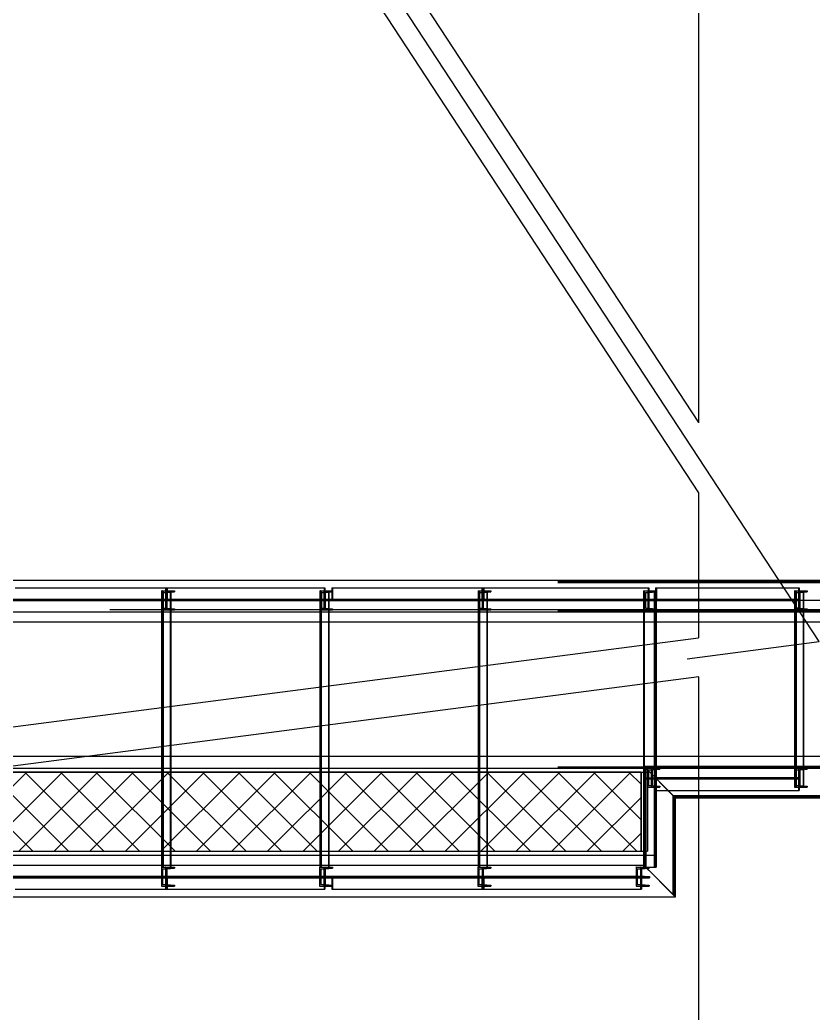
# Model space of a CAD drawing. Header units: millimetres. Extents: x 150209.93 to 150215.05, y 136675.65 to 136679.93.
# Drawn here: x 150213.4075 to 150213.5077, y 136676.4358 to 136676.5613 of the extents above; entities that cross this region are included whole.
import ezdxf

# ---------------------------------------------------------------- set-up
doc = ezdxf.new("R2010")
doc.units = ezdxf.units.MM
doc.header["$LTSCALE"] = 0.25
for name, pattern in [('CENTER', [50.8, 31.75, -6.35, 6.35, -6.35]), ('XKITLINE00', [0]), ('XKITLINE02', [4, 2, -2]), ('XKITLINE03', [6, 3, -1, 1, -1])]:
    doc.linetypes.add(name, pattern=pattern)

# ---------------------------------------------------------------- blocks, each defined once
blk = doc.blocks.new('çatıı')
h = blk.add_hatch()
h.set_pattern_fill('ANSI37', color=1, scale=5, style=0)
h.set_pattern_definition([(315, (-48965.991, 30534.404), (-11.22532, -11.22532), []), (225, (-48965.991, 30534.404), (-11.22532, 11.22532), [])])
h.paths.add_polyline_path([(21891.71, 4127.77), (21891.71, 4177.77), (22787.51, 4177.77), (22787.51, 4127.77)])
at = {"color": 8, "linetype": 'CENTER'}
for p, q in [((22900, 4260.27), (21825, 5900.27)), ((21825, 4120.57), (22900, 4260.27))]:
    blk.add_line(p, q, dxfattribs=at)
at = {"color": 8, "linetype": 'XKITLINE00'}
for p, q in [((22823.8, 5629.8), (22823.8, 4398.37)), ((22398.85, 5047.04), (22823.8, 4398.74)), ((22384.88, 5023.91), (22823.85, 4354.23)), ((22823.8, 4354.3), (22823.8, 4262.55)), ((21848.49, 4135.9), (22823.8, 4262.66)), ((21838.48, 4110.03), (22823.91, 4238.1)), ((22823.8, 4238.09), (22823.8, 3985.69))]:
    blk.add_line(p, q, dxfattribs=at)
at = {"color": 116, "linetype": 'XKITLINE02', "true_color": 0x136734}
for p, q in [((21734.92, 4298.11), (22952.56, 4298.11)), ((22823.8, 4298.96), (22952.64, 4298.96)), ((21735.06, 4297.58), (22952.63, 4297.58)), ((22392.09, 4294.26), (22487.57, 4294.26)), ((22484.55, 4292.28), (22490.33, 4292.28)), ((22484.55, 4292.28), (22484.55, 4272.77)), ((22484.83, 4292.28), (22492.63, 4292.28)), ((22484.83, 4292.28), (22484.83, 4280.28)), ((22484.83, 4292.28), (22484.83, 4272.77)), ((22485.28, 4292.28), (22485.28, 4117.78)), ((22485.51, 4292.28), (22485.51, 4117.78)), ((22486.98, 4294.26), (22486.98, 4287.06)), ((22487.13, 4292.28), (22487.13, 4280.28)), ((22487.57, 4294.26), (22487.57, 4286.26)), ((22487.58, 4294.26), (22488.15, 4294.26)), ((22487.58, 4294.26), (22487.58, 4286.26)), ((22487.58, 4294.26), (22587.76, 4294.26)), ((22488.15, 4294.26), (22488.15, 4287.06)), ((22490.05, 4292.28), (22490.05, 4117.78)), ((22490.07, 4292.28), (22490.07, 4117.78)), ((22490.31, 4292.28), (22490.31, 4117.78)), ((22490.33, 4292.28), (22490.33, 4291.6)), ((22490.33, 4292.28), (22490.33, 4272.77)), ((22492.63, 4292.28), (22492.63, 4291.6)), ((22584.53, 4292.28), (22590.31, 4292.28)), ((22584.53, 4292.28), (22584.53, 4272.77)), ((22584.81, 4292.28), (22592.6, 4292.28)), ((22584.81, 4292.28), (22584.81, 4280.28)), ((22584.81, 4292.28), (22584.81, 4272.77)), ((22585.26, 4292.28), (22585.26, 4117.78)), ((22585.48, 4292.28), (22585.48, 4117.78)), ((22587.11, 4292.28), (22587.11, 4280.28)), ((22587.19, 4294.26), (22587.19, 4286.26)), ((22587.76, 4294.26), (22587.76, 4287.06)), ((22590.03, 4292.28), (22590.03, 4117.78)), ((22590.05, 4292.28), (22590.05, 4117.78)), ((22590.29, 4292.28), (22590.29, 4117.78)), ((22590.31, 4292.28), (22590.31, 4291.6)), ((22590.31, 4292.28), (22590.31, 4272.77)), ((22592.04, 4294.26), (22592.04, 4287.06)), ((22592.04, 4294.26), (22592.64, 4294.26)), ((22592.04, 4294.26), (22687.53, 4294.26)), ((22592.6, 4292.28), (22592.6, 4291.6)), ((22592.64, 4294.26), (22592.64, 4286.26)), ((22684.51, 4292.28), (22690.28, 4292.28)), ((22684.51, 4292.28), (22684.51, 4272.77)), ((22684.79, 4292.28), (22684.79, 4272.77)), ((22684.79, 4292.28), (22692.58, 4292.28)), ((22684.79, 4292.28), (22684.79, 4280.28)), ((22685.23, 4292.28), (22685.23, 4117.78)), ((22685.46, 4292.28), (22685.46, 4117.78)), ((22686.94, 4294.26), (22686.94, 4287.06)), ((22687.08, 4292.28), (22687.08, 4280.28)), ((22687.53, 4294.26), (22687.53, 4286.26)), ((22687.54, 4294.26), (22792.45, 4294.26)), ((22687.54, 4294.26), (22687.54, 4286.26)), ((22688.09, 4294.26), (22688.09, 4287.06)), ((22690.01, 4292.28), (22690.01, 4117.78)), ((22690.02, 4292.28), (22690.02, 4117.78)), ((22690.27, 4292.28), (22690.27, 4117.78)), ((22690.28, 4292.28), (22690.28, 4272.77)), ((22690.28, 4292.28), (22690.28, 4291.6)), ((22692.58, 4292.28), (22692.58, 4291.6)), ((22789.09, 4292.28), (22789.09, 4272.77)), ((22789.09, 4292.28), (22797.01, 4292.28)), ((22789.11, 4292.28), (22789.11, 4272.77)), ((22789.49, 4292.28), (22789.49, 4272.77)), ((22789.51, 4292.28), (22797.31, 4292.28)), ((22789.51, 4292.28), (22789.51, 4280.28)), ((22789.51, 4292.28), (22789.51, 4272.77)), ((22791.81, 4292.28), (22791.81, 4280.28)), ((22791.9, 4294.26), (22791.9, 4286.26)), ((22792.45, 4294.26), (22792.45, 4287.06)), ((22795.01, 4292.28), (22795.01, 4291.6)), ((22795.77, 4292.28), (22795.77, 4117.78)), ((22796.13, 4292.28), (22796.13, 4117.78)), ((22796.59, 4292.28), (22796.59, 4117.78)), ((22796.73, 4294.26), (22796.73, 4287.06)), ((22796.73, 4294.26), (22887.49, 4294.26)), ((22797.01, 4292.28), (22797.01, 4272.77)), ((22797.31, 4292.28), (22797.31, 4291.6)), ((22797.34, 4294.26), (22797.34, 4286.26)), ((22877.88, 4294.26), (22886.88, 4294.26)), ((22884.47, 4292.28), (22890.24, 4292.28)), ((22884.47, 4292.28), (22884.47, 4168.28)), ((22884.74, 4292.28), (22892.54, 4292.28)), ((22884.74, 4292.28), (22884.74, 4280.28)), ((22884.74, 4292.28), (22884.74, 4168.28)), ((22885.19, 4292.28), (22885.19, 4168.28)), ((22885.42, 4292.28), (22885.42, 4168.28)), ((22886.88, 4294.26), (22886.88, 4287.06)), ((22887.04, 4292.28), (22887.04, 4280.28)), ((22887.49, 4294.26), (22887.49, 4286.26)), ((22889.97, 4292.28), (22889.97, 4168.28)), ((22889.98, 4292.28), (22889.98, 4168.28)), ((22890.23, 4292.28), (22890.23, 4168.28)), ((22890.24, 4292.28), (22890.24, 4291.6)), ((22890.24, 4292.28), (22890.24, 4168.28)), ((22892.54, 4292.28), (22892.54, 4291.6)), ((22386.75, 4287.06), (22486.98, 4287.06)), ((22386.75, 4286.26), (22487.57, 4286.26)), ((22481.64, 4287.06), (22481.64, 4286.26)), ((22485.53, 4291.21), (22490.33, 4291.6)), ((22485.53, 4291.21), (22485.53, 4281.34)), ((22485.53, 4291.21), (22487.83, 4291.21)), ((22487.58, 4286.26), (22493.26, 4286.26)), ((22487.58, 4286.26), (22592.87, 4286.26)), ((22487.83, 4291.21), (22492.63, 4291.6)), ((22487.83, 4291.21), (22487.83, 4281.34)), ((22488.15, 4287.06), (22493.26, 4287.06)), ((22488.15, 4287.06), (22592.87, 4287.06)), ((22490.33, 4291.6), (22492.63, 4291.6)), ((22493.26, 4287.06), (22493.26, 4286.26)), ((22585.51, 4291.21), (22590.31, 4291.6)), ((22585.51, 4291.21), (22585.51, 4281.34)), ((22585.51, 4291.21), (22587.81, 4291.21)), ((22586.7, 4287.06), (22586.7, 4286.26)), ((22586.7, 4287.06), (22592.04, 4287.06)), ((22586.7, 4287.06), (22686.94, 4287.06)), ((22586.7, 4286.26), (22592.64, 4286.26)), ((22586.7, 4286.26), (22687.53, 4286.26)), ((22587.81, 4291.21), (22592.6, 4291.6)), ((22587.81, 4291.21), (22587.81, 4281.34)), ((22590.31, 4291.6), (22592.6, 4291.6)), ((22592.87, 4287.06), (22592.87, 4286.26)), ((22681.6, 4287.06), (22681.6, 4286.26)), ((22685.49, 4291.21), (22690.28, 4291.6)), ((22685.49, 4291.21), (22685.49, 4281.34)), ((22685.49, 4291.21), (22687.78, 4291.21)), ((22687.54, 4286.26), (22797.44, 4286.26)), ((22687.78, 4291.21), (22692.58, 4291.6)), ((22687.78, 4291.21), (22687.78, 4281.34)), ((22688.09, 4287.06), (22797.44, 4287.06)), ((22690.28, 4291.6), (22692.58, 4291.6)), ((22693.08, 4287.06), (22693.08, 4286.26)), ((22790.21, 4291.21), (22795.01, 4291.6)), ((22790.21, 4291.21), (22790.21, 4281.34)), ((22790.21, 4291.21), (22792.51, 4291.21)), ((22791.28, 4287.06), (22791.28, 4286.26)), ((22791.28, 4287.06), (22877.88, 4287.06)), ((22791.28, 4286.26), (22883.77, 4286.26)), ((22792.51, 4291.21), (22797.31, 4291.6)), ((22792.51, 4291.21), (22792.51, 4281.34)), ((22795.01, 4291.6), (22797.31, 4291.6)), ((22797.44, 4287.06), (22797.44, 4286.26)), ((22870.83, 4287.06), (22886.88, 4287.06)), ((22877.88, 4286.26), (22887.49, 4286.26)), ((22881.42, 4287.06), (22881.42, 4286.26)), ((22885.44, 4291.21), (22890.24, 4291.6)), ((22885.44, 4291.21), (22885.44, 4281.34)), ((22885.44, 4291.21), (22887.74, 4291.21)), ((22887.74, 4291.21), (22892.54, 4291.6)), ((22887.74, 4291.21), (22887.74, 4281.34)), ((22890.24, 4291.6), (22892.54, 4291.6)), ((21734.92, 4279.81), (22952.56, 4279.81)), ((21735, 4280.27), (22952.32, 4280.27)), ((21735.03, 4279.42), (22952.29, 4279.42)), ((21735.06, 4280.34), (22952.63, 4280.34)), ((22484.83, 4280.28), (22492.63, 4280.28)), ((22485.53, 4281.34), (22490.33, 4280.96)), ((22485.53, 4281.34), (22487.83, 4281.34)), ((22487.83, 4281.34), (22492.63, 4280.96)), ((22490.33, 4280.96), (22490.33, 4280.28)), ((22490.33, 4280.96), (22492.63, 4280.96)), ((22492.63, 4280.96), (22492.63, 4280.28)), ((22584.81, 4280.28), (22592.6, 4280.28)), ((22585.51, 4281.34), (22590.31, 4280.96)), ((22585.51, 4281.34), (22587.81, 4281.34)), ((22587.81, 4281.34), (22592.6, 4280.96)), ((22590.31, 4280.96), (22590.31, 4280.28)), ((22590.31, 4280.96), (22592.6, 4280.96)), ((22592.6, 4280.96), (22592.6, 4280.28)), ((22684.79, 4280.28), (22692.58, 4280.28)), ((22685.49, 4281.34), (22690.28, 4280.96)), ((22685.49, 4281.34), (22687.78, 4281.34)), ((22687.78, 4281.34), (22692.58, 4280.96)), ((22690.28, 4280.96), (22690.28, 4280.28)), ((22690.28, 4280.96), (22692.58, 4280.96)), ((22692.58, 4280.96), (22692.58, 4280.28)), ((22789.51, 4280.28), (22797.31, 4280.28)), ((22790.21, 4281.34), (22795.01, 4280.96)), ((22790.21, 4281.34), (22792.51, 4281.34)), ((22792.51, 4281.34), (22797.31, 4280.96)), ((22795.01, 4280.96), (22795.01, 4280.28)), ((22795.01, 4280.96), (22797.31, 4280.96)), ((22797.31, 4280.96), (22797.31, 4280.28)), ((22884.74, 4280.28), (22892.54, 4280.28)), ((22885.44, 4281.34), (22890.24, 4280.96)), ((22885.44, 4281.34), (22887.74, 4281.34)), ((22887.74, 4281.34), (22892.54, 4280.96)), ((22890.24, 4280.96), (22890.24, 4280.28)), ((22890.24, 4280.96), (22892.54, 4280.96)), ((22892.54, 4280.96), (22892.54, 4280.28)), ((22823.8, 4278.96), (22952.64, 4278.96)), ((22823.8, 4272.77), (22952.32, 4272.77)), ((22789.09, 4258.15), (22789.09, 4233.58)), ((22789.11, 4258.15), (22789.11, 4233.58)), ((22789.49, 4258.2), (22789.49, 4233.63)), ((22789.51, 4258.2), (22789.51, 4233.63)), ((22797.01, 4259.17), (22797.01, 4234.61)), ((22684.51, 4244.55), (22684.51, 4219.99)), ((22684.79, 4244.59), (22684.79, 4220.02)), ((22690.28, 4245.3), (22690.28, 4220.74)), ((22584.53, 4231.56), (22584.53, 4206.99)), ((22584.81, 4231.6), (22584.81, 4207.03)), ((22590.31, 4232.31), (22590.31, 4207.74)), ((22484.55, 4218.57), (22484.55, 4194)), ((22484.83, 4218.6), (22484.83, 4194.03)), ((22490.33, 4219.32), (22490.33, 4194.75)), ((22247.62, 4187.77), (22436.66, 4187.77)), ((22484.55, 4187.77), (22484.55, 4180.27)), ((22484.83, 4187.77), (22484.83, 4180.27)), ((22490.33, 4187.77), (22490.33, 4180.27)), ((22584.53, 4187.77), (22584.53, 4180.27)), ((22584.81, 4187.77), (22584.81, 4180.27)), ((22590.31, 4187.77), (22590.31, 4180.27)), ((22684.51, 4187.77), (22684.51, 4180.27)), ((22684.79, 4187.77), (22684.79, 4180.27)), ((22690.28, 4187.77), (22690.28, 4180.27)), ((22789.09, 4187.77), (22789.09, 4117.78)), ((22789.11, 4187.77), (22789.11, 4117.78)), ((22789.49, 4187.77), (22789.49, 4117.78)), ((22789.51, 4187.77), (22789.51, 4117.78)), ((22797.01, 4187.77), (22797.01, 4117.78)), ((22823.8, 4187.77), (22951.92, 4187.77)), ((22823.8, 4187.77), (22952.32, 4187.77)), ((21735.02, 4181.12), (22781.44, 4181.12)), ((22778.75, 4180.27), (22952.32, 4180.27)), ((22778.93, 4181.12), (22952.29, 4181.12)), ((22789.06, 4181.58), (22796.41, 4174.3)), ((22789.06, 4181.43), (22789.77, 4180.73)), ((22789.06, 4181.42), (22789.91, 4180.58)), ((22789.07, 4181.58), (22952.64, 4181.58)), ((22789.77, 4180.73), (22952.56, 4180.73)), ((22789.77, 4180.73), (22790.44, 4180.2)), ((22789.91, 4180.58), (22789.91, 4118.08)), ((22789.91, 4180.58), (22790.45, 4180.19)), ((22790.44, 4180.2), (22952.63, 4180.2)), ((22790.44, 4180.2), (22807.81, 4162.96)), ((22790.45, 4180.19), (22790.45, 4117.69)), ((22790.45, 4180.19), (22807.68, 4163.09)), ((22791.51, 4180.27), (22799.31, 4180.27)), ((22791.51, 4180.27), (22791.51, 4168.27)), ((22792.21, 4179.21), (22797.01, 4179.59)), ((22792.21, 4179.21), (22792.21, 4169.34)), ((22792.21, 4179.21), (22794.51, 4179.21)), ((22793.81, 4180.27), (22793.81, 4168.27)), ((22794.51, 4179.21), (22799.31, 4179.59)), ((22794.51, 4179.21), (22794.51, 4169.34)), ((22797.01, 4180.27), (22797.01, 4179.59)), ((22797.01, 4179.59), (22799.31, 4179.59)), ((22799.31, 4180.27), (22799.31, 4179.59)), ((22884.74, 4180.28), (22892.54, 4180.28)), ((22884.74, 4180.28), (22884.74, 4168.28)), ((22885.44, 4179.21), (22890.24, 4179.6)), ((22885.44, 4179.21), (22885.44, 4169.34)), ((22885.44, 4179.21), (22887.74, 4179.21)), ((22887.04, 4180.28), (22887.04, 4168.28)), ((22887.74, 4179.21), (22892.54, 4179.6)), ((22887.74, 4179.21), (22887.74, 4169.34)), ((22890.24, 4180.28), (22890.24, 4179.6)), ((22890.24, 4179.6), (22892.54, 4179.6)), ((22892.54, 4180.28), (22892.54, 4179.6)), ((22170.68, 4177.77), (22789.06, 4177.77)), ((22484.55, 4177.77), (22484.55, 4127.77)), ((22484.83, 4177.77), (22484.83, 4127.77)), ((22490.33, 4177.77), (22490.33, 4127.77)), ((22584.53, 4177.77), (22584.53, 4127.77)), ((22584.81, 4177.77), (22584.81, 4127.77)), ((22590.31, 4177.77), (22590.31, 4127.77)), ((22684.51, 4177.77), (22684.51, 4127.77)), ((22684.79, 4177.77), (22684.79, 4127.77)), ((22690.28, 4177.77), (22690.28, 4127.77)), ((22787.51, 4177.77), (22787.51, 4127.77)), ((22789.06, 4177.77), (22789.06, 4127.77)), ((22790.38, 4174.28), (22881.45, 4174.29)), ((22790.38, 4174.28), (22796.42, 4174.28)), ((22790.38, 4174.28), (22790.38, 4173.48)), ((22790.38, 4173.48), (22881.45, 4173.49)), ((22790.38, 4173.48), (22795.82, 4173.48)), ((22795.82, 4173.48), (22886.88, 4173.49)), ((22795.82, 4173.48), (22795.82, 4166.28)), ((22796.41, 4174.3), (22809.06, 4161.73)), ((22796.42, 4174.28), (22887.49, 4174.29)), ((22796.42, 4174.28), (22796.42, 4166.28)), ((22881.45, 4174.29), (22887.49, 4174.29)), ((22881.45, 4174.29), (22881.45, 4173.49)), ((22881.45, 4173.49), (22886.88, 4173.49)), ((22886.88, 4173.49), (22886.88, 4166.29)), ((22887.49, 4174.29), (22887.49, 4166.29)), ((22791.51, 4168.27), (22799.31, 4168.27)), ((22792.21, 4169.34), (22797.01, 4168.95)), ((22792.21, 4169.34), (22794.51, 4169.34)), ((22794.51, 4169.34), (22799.31, 4168.95)), ((22795.82, 4166.28), (22887.49, 4166.29)), ((22797.01, 4168.95), (22797.01, 4168.27)), ((22797.01, 4168.95), (22799.31, 4168.95)), ((22799.31, 4168.95), (22799.31, 4168.27)), ((22884.47, 4168.28), (22890.24, 4168.28)), ((22884.74, 4168.28), (22892.54, 4168.28)), ((22885.44, 4169.34), (22890.24, 4168.96)), ((22885.44, 4169.34), (22887.74, 4169.34)), ((22886.88, 4166.29), (22887.49, 4166.29)), ((22887.74, 4169.34), (22892.54, 4168.96)), ((22890.24, 4168.96), (22890.24, 4168.28)), ((22890.24, 4168.96), (22892.54, 4168.96)), ((22892.54, 4168.96), (22892.54, 4168.28)), ((22807.68, 4163.09), (22807.68, 4100.59)), ((22807.68, 4163.09), (22808.21, 4162.42)), ((22807.81, 4162.96), (22952.63, 4162.96)), ((22807.81, 4162.96), (22808.2, 4162.43)), ((22808.2, 4162.43), (22952.56, 4162.43)), ((22808.2, 4162.43), (22809.06, 4161.58)), ((22808.21, 4162.42), (22808.21, 4099.92)), ((22808.21, 4162.42), (22809.06, 4161.58)), ((22809.06, 4161.74), (22809.06, 4099.08)), ((22809.06, 4161.58), (22809.06, 4161.58)), ((22823.8, 4161.58), (22952.64, 4161.58)), ((21887.71, 4127.77), (22789.06, 4127.77)), ((22484.55, 4125.28), (22484.55, 4117.78)), ((22484.83, 4125.28), (22486.29, 4125.28)), ((22490.33, 4125.28), (22490.33, 4117.78)), ((22584.53, 4125.28), (22584.53, 4117.78)), ((22584.81, 4125.28), (22586.34, 4125.28)), ((22590.31, 4125.28), (22590.31, 4117.78)), ((22684.51, 4125.28), (22684.51, 4117.78)), ((22684.79, 4125.28), (22686.38, 4125.28)), ((22690.28, 4125.28), (22690.28, 4117.78)), ((22789.06, 4125.28), (22797.01, 4125.28)), ((22796.59, 4125.28), (22796.59, 4117.78)), ((22796.61, 4125.28), (22796.62, 4118.63)), ((22796.99, 4125.28), (22796.98, 4118.63)), ((22796.99, 4125.28), (22797.01, 4125.28)), ((22797.01, 4125.28), (22797.01, 4117.78)), ((21877.82, 4118.62), (22796.98, 4118.63)), ((21878.21, 4118.62), (22796.62, 4118.63)), ((21878.21, 4117.77), (22797.01, 4117.78)), ((21889.11, 4117.7), (22790.44, 4117.7)), ((21889.51, 4118.23), (22789.77, 4118.23)), ((22484.41, 4117.78), (22492.63, 4117.78)), ((22484.41, 4117.78), (22484.41, 4105.78)), ((22484.55, 4117.78), (22490.33, 4117.78)), ((22484.83, 4119.08), (22484.83, 4117.78)), ((22485.11, 4116.71), (22489.91, 4117.1)), ((22485.11, 4116.71), (22485.11, 4106.84)), ((22485.11, 4116.71), (22487.83, 4116.71)), ((22487.13, 4117.78), (22487.13, 4105.78)), ((22487.83, 4116.71), (22492.63, 4117.1)), ((22487.83, 4116.71), (22487.83, 4106.84)), ((22489.91, 4117.78), (22489.91, 4117.1)), ((22489.91, 4117.1), (22492.63, 4117.1)), ((22492.63, 4117.78), (22492.63, 4117.1)), ((22584.39, 4117.78), (22592.6, 4117.78)), ((22584.39, 4117.78), (22584.39, 4105.78)), ((22584.53, 4117.78), (22590.31, 4117.78)), ((22584.81, 4119.08), (22584.81, 4117.78)), ((22585.09, 4116.71), (22589.89, 4117.1)), ((22585.09, 4116.71), (22585.09, 4106.84)), ((22585.09, 4116.71), (22587.81, 4116.71)), ((22587.11, 4117.78), (22587.11, 4105.78)), ((22587.81, 4116.71), (22592.6, 4117.1)), ((22587.81, 4116.71), (22587.81, 4106.84)), ((22589.89, 4117.78), (22589.89, 4117.1)), ((22589.89, 4117.1), (22592.6, 4117.1)), ((22592.6, 4117.78), (22592.6, 4117.1)), ((22684.37, 4117.78), (22692.58, 4117.78)), ((22684.37, 4117.78), (22684.37, 4105.78)), ((22684.51, 4117.78), (22690.28, 4117.78)), ((22684.79, 4119.08), (22684.79, 4117.78)), ((22685.07, 4116.71), (22689.86, 4117.1)), ((22685.07, 4116.71), (22685.07, 4106.84)), ((22685.07, 4116.71), (22687.78, 4116.71)), ((22687.08, 4117.78), (22687.08, 4105.78)), ((22687.78, 4116.71), (22692.58, 4117.1)), ((22687.78, 4116.71), (22687.78, 4106.84)), ((22689.86, 4117.78), (22689.86, 4117.1)), ((22689.86, 4117.1), (22692.58, 4117.1)), ((22692.58, 4117.78), (22692.58, 4117.1)), ((22784.34, 4117.78), (22790.33, 4117.78)), ((22784.34, 4117.78), (22784.34, 4105.78)), ((22785.04, 4116.71), (22789.84, 4117.1)), ((22785.04, 4116.71), (22785.04, 4106.84)), ((22785.04, 4116.71), (22787.76, 4116.71)), ((22787.06, 4117.78), (22787.06, 4105.78)), ((22787.76, 4116.71), (22792.56, 4117.1)), ((22787.76, 4116.71), (22787.76, 4106.84)), ((22788.91, 4119.08), (22789.77, 4118.23)), ((22789.06, 4119.08), (22789.06, 4118.92)), ((22789.06, 4119.08), (22796.41, 4111.79)), ((22789.06, 4118.92), (22789.91, 4118.08)), ((22789.09, 4117.78), (22797.01, 4117.78)), ((22789.77, 4118.23), (22790.44, 4117.7)), ((22789.84, 4117.78), (22789.84, 4117.1)), ((22789.84, 4117.1), (22792.56, 4117.1)), ((22789.86, 4117.78), (22792.56, 4117.78)), ((22789.91, 4118.08), (22790.45, 4117.69)), ((22790.44, 4117.7), (22807.81, 4100.46)), ((22790.45, 4117.69), (22807.68, 4100.59)), ((22792.56, 4117.78), (22792.56, 4117.1)), ((22386.75, 4111.79), (22484.92, 4111.79)), ((22386.75, 4110.99), (22486.98, 4110.99)), ((22481.65, 4111.79), (22487.58, 4111.79)), ((22481.65, 4111.79), (22481.65, 4110.99)), ((22481.65, 4110.99), (22486.98, 4110.99)), ((22486.98, 4110.99), (22486.98, 4103.79)), ((22487.58, 4111.79), (22487.58, 4103.79)), ((22487.58, 4111.79), (22592.87, 4111.79)), ((22487.58, 4111.79), (22487.58, 4103.79)), ((22488.15, 4110.99), (22592.87, 4110.99)), ((22488.15, 4110.99), (22488.15, 4103.79)), ((22493.26, 4111.79), (22493.26, 4110.99)), ((22586.71, 4111.79), (22684.88, 4111.79)), ((22586.71, 4111.79), (22586.71, 4110.99)), ((22586.71, 4110.99), (22686.94, 4110.99)), ((22587.19, 4111.79), (22592.87, 4111.79)), ((22587.19, 4111.79), (22587.19, 4103.79)), ((22587.76, 4110.99), (22592.87, 4110.99)), ((22587.76, 4110.99), (22587.76, 4103.79)), ((22592.04, 4110.99), (22592.04, 4103.79)), ((22592.64, 4111.79), (22592.64, 4103.79)), ((22592.87, 4111.79), (22592.87, 4110.99)), ((22681.6, 4111.79), (22687.53, 4111.79)), ((22681.6, 4111.79), (22681.6, 4110.99)), ((22681.6, 4110.99), (22686.94, 4110.99)), ((22686.94, 4110.99), (22686.94, 4103.79)), ((22687.53, 4111.79), (22687.53, 4103.79)), ((22687.54, 4111.79), (22792.82, 4111.79)), ((22687.54, 4111.79), (22687.54, 4103.79)), ((22688.1, 4110.99), (22792.82, 4110.99)), ((22688.1, 4110.99), (22688.1, 4103.79)), ((22693.21, 4111.79), (22693.21, 4110.99)), ((22787.14, 4111.79), (22792.82, 4111.79)), ((22787.14, 4111.79), (22787.14, 4103.79)), ((22787.71, 4110.99), (22787.71, 4103.79)), ((22792.82, 4111.79), (22792.82, 4110.99)), ((22796.41, 4111.79), (22809.06, 4099.23)), ((22392.09, 4103.79), (22487.58, 4103.79)), ((22484.41, 4105.78), (22492.63, 4105.78)), ((22485.11, 4106.84), (22489.91, 4106.46)), ((22485.11, 4106.84), (22487.83, 4106.84)), ((22486.98, 4103.79), (22487.58, 4103.79)), ((22487.58, 4103.79), (22587.76, 4103.79)), ((22487.83, 4106.84), (22492.63, 4106.46)), ((22489.91, 4106.46), (22489.91, 4105.78)), ((22489.91, 4106.46), (22492.63, 4106.46)), ((22492.63, 4106.46), (22492.63, 4105.78)), ((22584.39, 4105.78), (22592.6, 4105.78)), ((22585.09, 4106.84), (22589.89, 4106.46)), ((22585.09, 4106.84), (22587.81, 4106.84)), ((22587.19, 4103.79), (22587.76, 4103.79)), ((22587.81, 4106.84), (22592.6, 4106.46)), ((22589.89, 4106.46), (22589.89, 4105.78)), ((22589.89, 4106.46), (22592.6, 4106.46)), ((22592.04, 4103.79), (22687.53, 4103.79)), ((22592.6, 4106.46), (22592.6, 4105.78)), ((22684.37, 4105.78), (22692.58, 4105.78)), ((22685.07, 4106.84), (22689.86, 4106.46)), ((22685.07, 4106.84), (22687.78, 4106.84)), ((22686.94, 4103.79), (22687.53, 4103.79)), ((22687.54, 4103.79), (22787.71, 4103.79)), ((22687.78, 4106.84), (22692.58, 4106.46)), ((22689.86, 4106.46), (22689.86, 4105.78)), ((22689.86, 4106.46), (22692.58, 4106.46)), ((22692.58, 4106.46), (22692.58, 4105.78)), ((22784.34, 4105.78), (22792.56, 4105.78)), ((22785.04, 4106.84), (22789.84, 4106.46)), ((22785.04, 4106.84), (22787.76, 4106.84)), ((22787.14, 4103.79), (22787.71, 4103.79)), ((22787.76, 4106.84), (22792.56, 4106.46)), ((22789.84, 4106.46), (22789.84, 4105.78)), ((22789.84, 4106.46), (22792.56, 4106.46)), ((22792.56, 4106.46), (22792.56, 4105.78)), ((21871.07, 4099.93), (22808.2, 4099.93)), ((21871.75, 4100.46), (22807.81, 4100.46)), ((22807.68, 4100.59), (22808.21, 4099.92)), ((22807.81, 4100.46), (22808.2, 4099.93)), ((22808.2, 4099.93), (22809.06, 4099.08)), ((22808.21, 4099.92), (22809.06, 4099.08))]:
    blk.add_line(p, q, dxfattribs=at)
at = {"color": 7, "linetype": 'XKITLINE00'}
for p, q in [((21946.98, 4298.96), (22823.8, 4298.96)), ((21934.9, 4278.96), (22823.8, 4278.96)), ((21931.17, 4272.77), (22823.8, 4272.77)), ((22484.55, 4272.77), (22484.55, 4218.57)), ((22484.83, 4272.77), (22484.83, 4218.6)), ((22490.33, 4272.77), (22490.33, 4219.32)), ((22584.53, 4272.77), (22584.53, 4231.56)), ((22584.81, 4272.77), (22584.81, 4231.6)), ((22590.31, 4272.77), (22590.31, 4232.31)), ((22684.51, 4272.77), (22684.51, 4244.55)), ((22684.79, 4272.77), (22684.79, 4244.59)), ((22690.28, 4272.77), (22690.28, 4245.3)), ((22789.09, 4272.77), (22789.09, 4258.15)), ((22789.11, 4272.77), (22789.11, 4258.15)), ((22789.49, 4272.77), (22789.49, 4258.2)), ((22789.51, 4272.77), (22789.51, 4258.2)), ((22797.01, 4272.77), (22797.01, 4259.17)), ((22789.09, 4233.58), (22789.09, 4187.77)), ((22789.11, 4233.58), (22789.11, 4187.77)), ((22789.49, 4233.63), (22789.49, 4187.77)), ((22789.51, 4233.63), (22789.51, 4187.77)), ((22797.01, 4234.61), (22797.01, 4187.77)), ((22684.51, 4219.99), (22684.51, 4187.77)), ((22684.79, 4220.02), (22684.79, 4187.77)), ((22690.28, 4220.74), (22690.28, 4187.77)), ((22584.53, 4206.99), (22584.53, 4187.77)), ((22584.81, 4207.03), (22584.81, 4187.77)), ((22590.31, 4207.74), (22590.31, 4187.77)), ((22484.55, 4194), (22484.55, 4187.77)), ((22484.83, 4194.03), (22484.83, 4187.77)), ((22490.33, 4194.75), (22490.33, 4187.77)), ((22436.66, 4187.77), (22823.8, 4187.77)), ((22378.95, 4180.27), (22789.06, 4180.27)), ((22484.55, 4180.27), (22484.55, 4177.77)), ((22484.83, 4180.27), (22484.83, 4177.77)), ((22490.33, 4180.27), (22490.33, 4177.77)), ((22584.53, 4180.27), (22584.53, 4177.77)), ((22584.81, 4180.27), (22584.81, 4177.77)), ((22590.31, 4180.27), (22590.31, 4177.77)), ((22684.51, 4180.27), (22684.51, 4177.77)), ((22684.79, 4180.27), (22684.79, 4177.77)), ((22690.28, 4180.27), (22690.28, 4177.77)), ((22788.91, 4181.58), (22823.8, 4181.58)), ((22788.91, 4181.58), (22789.06, 4181.43)), ((22789.06, 4181.58), (22789.06, 4177.77)), ((22789.07, 4181.58), (22796.41, 4174.3)), ((22359.72, 4177.77), (22791.51, 4177.77)), ((22791.51, 4177.77), (22791.51, 4127.77)), ((22796.41, 4174.3), (22809.06, 4161.74)), ((22809.06, 4161.74), (22809.06, 4099.24)), ((22809.06, 4161.73), (22809.22, 4161.58)), ((22809.06, 4161.58), (22823.8, 4161.58)), ((21974.99, 4127.77), (22791.51, 4127.77)), ((21974.99, 4127.77), (22791.51, 4127.77)), ((22386.25, 4125.28), (22484.83, 4125.28)), ((22484.55, 4127.77), (22484.55, 4125.28)), ((22484.83, 4127.77), (22484.83, 4119.08)), ((22486.29, 4125.28), (22584.81, 4125.28)), ((22490.33, 4127.77), (22490.33, 4125.28)), ((22584.53, 4127.77), (22584.53, 4125.28)), ((22584.81, 4127.77), (22584.81, 4119.08)), ((22586.34, 4125.28), (22684.79, 4125.28)), ((22590.31, 4127.77), (22590.31, 4125.28)), ((22684.51, 4127.77), (22684.51, 4125.28)), ((22684.79, 4127.77), (22684.79, 4119.08)), ((22686.38, 4125.28), (22789.06, 4125.28)), ((22690.28, 4127.77), (22690.28, 4125.28)), ((22789.06, 4127.77), (22789.06, 4119.08)), ((21908.09, 4119.08), (22789.07, 4119.08)), ((22789.07, 4119.08), (22796.41, 4111.79)), ((22796.41, 4111.79), (22809.06, 4099.24)), ((21870.21, 4099.08), (22809.22, 4099.08)), ((22809.06, 4099.24), (22809.06, 4099.23)), ((22809.06, 4099.23), (22809.22, 4099.08))]:
    blk.add_line(p, q, dxfattribs=at)
at = {"color": 1, "linetype": 'XKITLINE03'}
for p, q in [((22484.83, 4117.78), (22484.83, 4292.28)), ((22584.81, 4117.78), (22584.81, 4292.28)), ((22684.79, 4117.78), (22684.79, 4292.28)), ((22797.01, 4117.78), (22797.01, 4292.28)), ((22884.74, 4168.28), (22884.74, 4292.28)), ((22958.6, 4286.26), (21734.99, 4286.26)), ((22392.68, 4286.26), (22487.57, 4286.26)), ((22487.58, 4286.26), (22587.19, 4286.26)), ((22592.64, 4286.26), (22687.53, 4286.26)), ((22687.54, 4286.26), (22791.9, 4286.26)), ((22797.34, 4286.26), (22887.49, 4286.26)), ((22951.9, 4280.27), (21735, 4280.27)), ((22484.83, 4280.28), (22487.13, 4280.28)), ((22584.81, 4280.28), (22587.11, 4280.28)), ((22684.79, 4280.28), (22687.08, 4280.28)), ((22789.51, 4280.28), (22791.81, 4280.28)), ((22884.74, 4280.28), (22887.04, 4280.28)), ((21735, 4180.27), (22951.9, 4180.27)), ((22791.51, 4180.27), (22793.81, 4180.27)), ((22884.74, 4180.28), (22887.04, 4180.28)), ((22887.49, 4174.29), (22796.42, 4174.28)), ((21878.21, 4117.77), (22797.01, 4117.78)), ((22484.41, 4117.78), (22487.13, 4117.78)), ((22584.39, 4117.78), (22587.11, 4117.78)), ((22684.37, 4117.78), (22687.08, 4117.78)), ((22784.34, 4117.78), (22787.06, 4117.78)), ((22789.62, 4111.78), (21889.81, 4111.78)), ((22487.58, 4111.79), (22392.68, 4111.79)), ((22587.19, 4111.79), (22487.58, 4111.79)), ((22687.53, 4111.79), (22592.64, 4111.79)), ((22787.14, 4111.79), (22687.54, 4111.79))]:
    blk.add_line(p, q, dxfattribs=at)
at = {"color": 1}
blk.add_lwpolyline([(21891.71, 4127.77), (22787.51, 4127.77), (22787.51, 4177.77), (21891.71, 4177.77)], close=True, dxfattribs=at)
at = {"color": 1, "linetype": 'XKITLINE00'}
for centre in [(22484.83, 4292.28), (22584.81, 4292.28), (22684.79, 4292.28), (22797.01, 4292.28), (22884.74, 4292.28), (22487.57, 4286.26), (22487.58, 4286.26), (22587.19, 4286.26), (22592.64, 4286.26), (22687.53, 4286.26), (22687.54, 4286.26), (22791.9, 4286.26), (22797.34, 4286.26), (22887.49, 4286.26), (22484.83, 4280.28), (22487.13, 4280.28), (22584.81, 4280.28), (22587.11, 4280.28), (22684.79, 4280.28), (22687.08, 4280.28), (22789.51, 4280.28), (22791.81, 4280.28), (22884.74, 4280.28), (22887.04, 4280.28), (22791.51, 4180.27), (22793.81, 4180.27), (22884.74, 4180.28), (22887.04, 4180.28), (22796.42, 4174.28), (22887.49, 4174.29), (22884.74, 4168.28), (22484.41, 4117.78), (22484.83, 4117.78), (22487.13, 4117.78), (22584.39, 4117.78), (22584.81, 4117.78), (22587.11, 4117.78), (22684.37, 4117.78), (22684.79, 4117.78), (22687.08, 4117.78), (22784.34, 4117.78), (22787.06, 4117.78), (22797.01, 4117.78), (22797.01, 4117.78), (22487.58, 4111.79), (22487.58, 4111.79), (22587.19, 4111.79), (22592.64, 4111.79), (22687.53, 4111.79), (22687.54, 4111.79), (22787.14, 4111.79), (22789.62, 4111.78)]:
    blk.add_circle(centre, 0.05, dxfattribs=at)

msp = doc.modelspace()

# ---------------------------------------------------------------- block references
at = {"xscale": 0.0002000170049888334, "yscale": 0.0002000170049888334, "zscale": 0.0002000170049888334}
msp.add_blockref('çatıı', (150208.92807, 136675.63059), dxfattribs=at)

doc.saveas('drawing.dxf')
